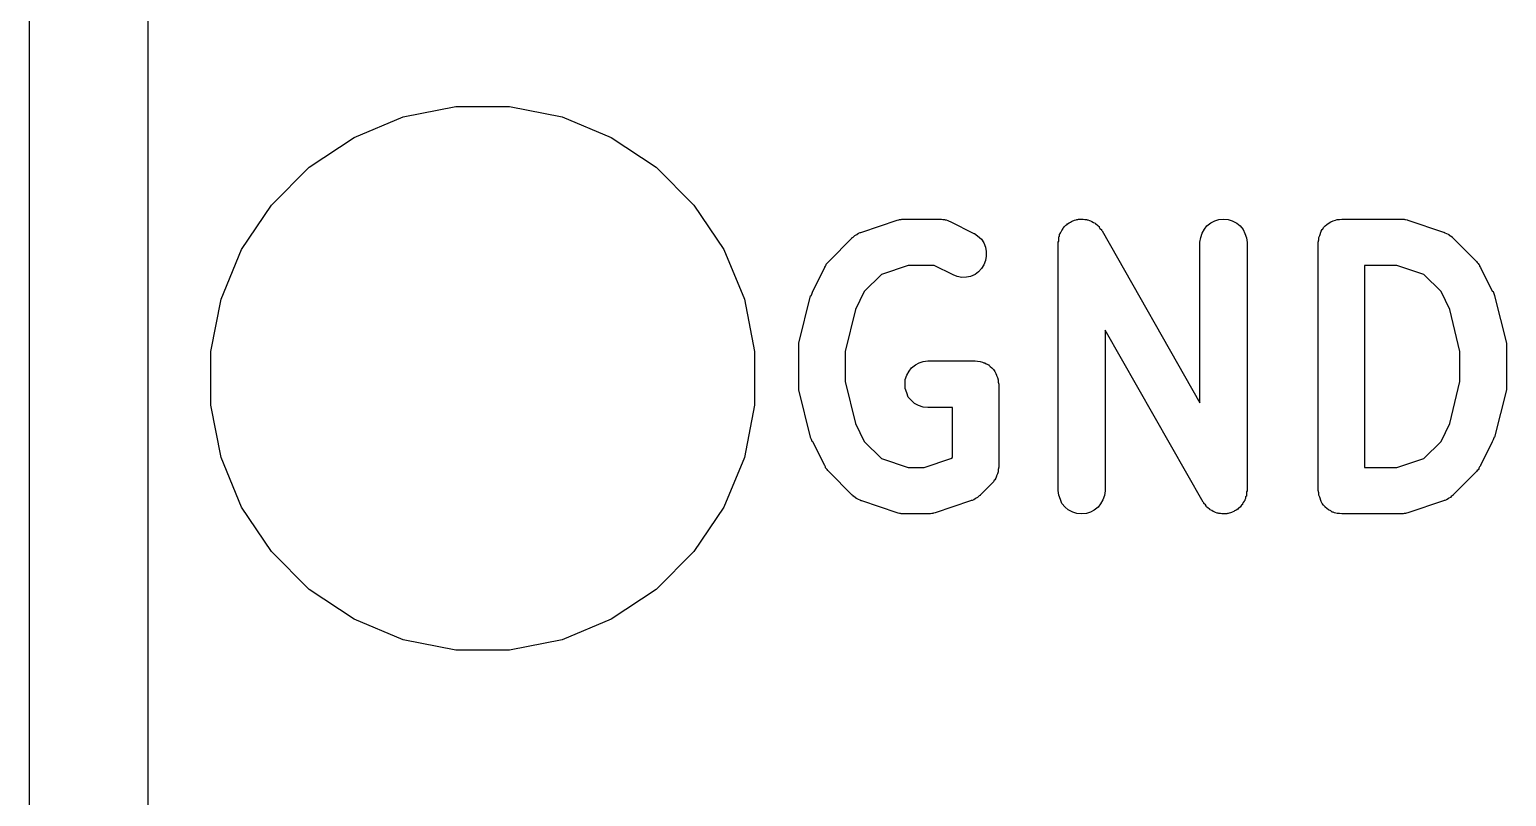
# Model space of a CAD drawing. Extents: x -21.94 to -21.22, y -3.46 to -2.15.
# Drawn here: x -21.9385 to -21.7511, y -2.66 to -2.5627 of the extents above; entities that cross this region are included whole.
import ezdxf

# ---------------------------------------------------------------- set-up
doc = ezdxf.new("R2010")
doc.units = 0
doc.header["$MEASUREMENT"] = 0
doc.layers.add('BLACK', color=7, linetype='CONTINUOUS')

msp = doc.modelspace()

# ---------------------------------------------------------------- linework, layer by layer
at = {"layer": 'BLACK', "linetype": 'CONTINUOUS'}
for p, q in [((-21.9385, -3.45663), (-21.9385, -2.35737)), ((-21.9235, -2.3645), (-21.9235, -3.4495)), ((-21.8911, -2.57383), (-21.8844, -2.5725)), ((-21.8844, -2.5725), (-21.8776, -2.5725)), ((-21.8776, -2.5725), (-21.8709, -2.57383)), ((-21.8973, -2.57643), (-21.8911, -2.57383)), ((-21.8709, -2.57383), (-21.8647, -2.57643)), ((-21.903, -2.5802), (-21.8973, -2.57643)), ((-21.8647, -2.57643), (-21.859, -2.5802)), ((-21.9078, -2.58501), (-21.903, -2.5802)), ((-21.859, -2.5802), (-21.8542, -2.58501)), ((-21.9116, -2.59066), (-21.9078, -2.58501)), ((-21.8542, -2.58501), (-21.8504, -2.59066)), ((-21.8329, -2.58845), (-21.8284, -2.58695)), ((-21.8284, -2.58694), (-21.8282, -2.5869)), ((-21.8284, -2.58695), (-21.8284, -2.58694)), ((-21.8282, -2.5869), (-21.8281, -2.58686)), ((-21.8281, -2.58686), (-21.8279, -2.58684)), ((-21.8279, -2.58684), (-21.8278, -2.58682)), ((-21.8278, -2.58682), (-21.8277, -2.58682)), ((-21.8277, -2.58682), (-21.8275, -2.5868)), ((-21.8275, -2.5868), (-21.823, -2.5868)), ((-21.823, -2.5868), (-21.8229, -2.58681)), ((-21.823, -2.5868), (-21.823, -2.5868)), ((-21.8229, -2.58681), (-21.8228, -2.58681)), ((-21.8228, -2.58681), (-21.8226, -2.58684)), ((-21.8226, -2.58684), (-21.8224, -2.58686)), ((-21.8224, -2.58686), (-21.8223, -2.58689)), ((-21.8223, -2.58689), (-21.8222, -2.5869)), ((-21.8222, -2.5869), (-21.822, -2.58698)), ((-21.822, -2.58698), (-21.8218, -2.58704)), ((-21.8218, -2.58704), (-21.8218, -2.58708)), ((-21.8218, -2.58708), (-21.8217, -2.58711)), ((-21.8217, -2.58711), (-21.8187, -2.58861)), ((-21.8074, -2.58801), (-21.8073, -2.58792)), ((-21.8073, -2.58792), (-21.8072, -2.58779)), ((-21.8072, -2.58779), (-21.8071, -2.58764)), ((-21.8071, -2.58764), (-21.807, -2.58758)), ((-21.807, -2.58758), (-21.8069, -2.58751)), ((-21.8069, -2.58751), (-21.8068, -2.5874)), ((-21.8068, -2.5874), (-21.8066, -2.58728)), ((-21.8066, -2.58728), (-21.8065, -2.58724)), ((-21.8065, -2.58724), (-21.8064, -2.58718)), ((-21.8064, -2.58718), (-21.8063, -2.5871)), ((-21.8063, -2.5871), (-21.8061, -2.58701)), ((-21.8061, -2.58701), (-21.806, -2.58699)), ((-21.806, -2.58699), (-21.8059, -2.58695)), ((-21.8059, -2.58695), (-21.8057, -2.58691)), ((-21.8057, -2.58691), (-21.8056, -2.58685)), ((-21.8056, -2.58685), (-21.8055, -2.58684)), ((-21.8055, -2.58684), (-21.8054, -2.58682)), ((-21.8054, -2.58682), (-21.8052, -2.58682)), ((-21.8052, -2.58682), (-21.805, -2.5868)), ((-21.805, -2.5868), (-21.8049, -2.58681)), ((-21.8049, -2.58681), (-21.8048, -2.58681)), ((-21.8048, -2.58681), (-21.8046, -2.58684)), ((-21.8046, -2.58684), (-21.8044, -2.58686)), ((-21.8044, -2.58686), (-21.8043, -2.58689)), ((-21.8043, -2.58689), (-21.8042, -2.58691)), ((-21.8042, -2.58691), (-21.804, -2.58697)), ((-21.804, -2.58697), (-21.8039, -2.58703)), ((-21.8039, -2.58703), (-21.8038, -2.58708)), ((-21.8038, -2.58708), (-21.8037, -2.58711)), ((-21.8037, -2.58711), (-21.8035, -2.58721)), ((-21.8035, -2.58721), (-21.8033, -2.5873)), ((-21.8033, -2.5873), (-21.8033, -2.58737)), ((-21.8033, -2.58737), (-21.8032, -2.58742)), ((-21.8032, -2.58742), (-21.803, -2.58755)), ((-21.803, -2.58755), (-21.8029, -2.58767)), ((-21.8029, -2.58767), (-21.8028, -2.58775)), ((-21.8028, -2.58775), (-21.8028, -2.58782)), ((-21.8028, -2.58782), (-21.8027, -2.58797)), ((-21.8027, -2.58797), (-21.8025, -2.58812)), ((-21.7894, -2.58808), (-21.7891, -2.58764)), ((-21.7891, -2.58764), (-21.7886, -2.58728)), ((-21.7886, -2.58728), (-21.7881, -2.58701)), ((-21.7881, -2.58701), (-21.7876, -2.58685)), ((-21.7876, -2.58685), (-21.787, -2.5868)), ((-21.787, -2.5868), (-21.7864, -2.58686)), ((-21.7864, -2.58686), (-21.7859, -2.58703)), ((-21.7859, -2.58703), (-21.7853, -2.5873)), ((-21.7853, -2.5873), (-21.7849, -2.58767)), ((-21.7849, -2.58767), (-21.7845, -2.58812)), ((-21.7744, -2.58808), (-21.7743, -2.58787)), ((-21.7743, -2.58787), (-21.7741, -2.58766)), ((-21.7741, -2.58764), (-21.7739, -2.58747)), ((-21.7741, -2.58765), (-21.7741, -2.58764)), ((-21.7741, -2.58766), (-21.7741, -2.58765)), ((-21.7739, -2.58747), (-21.7736, -2.58729)), ((-21.7736, -2.58728), (-21.7734, -2.58715)), ((-21.7736, -2.58729), (-21.7736, -2.58728)), ((-21.7736, -2.58729), (-21.7736, -2.58729)), ((-21.7734, -2.58715), (-21.7731, -2.58702)), ((-21.7731, -2.58701), (-21.7728, -2.58694)), ((-21.7731, -2.58702), (-21.7731, -2.58701)), ((-21.7731, -2.58702), (-21.7731, -2.58702)), ((-21.7728, -2.58694), (-21.7726, -2.58686)), ((-21.7726, -2.58685), (-21.7723, -2.58683)), ((-21.7726, -2.58686), (-21.7726, -2.58685)), ((-21.7726, -2.58685), (-21.7726, -2.58685)), ((-21.7723, -2.58683), (-21.772, -2.5868)), ((-21.772, -2.5868), (-21.7645, -2.5868)), ((-21.7645, -2.5868), (-21.7643, -2.58682)), ((-21.7645, -2.5868), (-21.7645, -2.5868)), ((-21.7643, -2.58682), (-21.7641, -2.58682)), ((-21.7641, -2.58682), (-21.764, -2.58685)), ((-21.764, -2.58685), (-21.7639, -2.58686)), ((-21.7639, -2.58686), (-21.7637, -2.58691)), ((-21.7637, -2.58691), (-21.7636, -2.58695)), ((-21.7636, -2.58695), (-21.7591, -2.58845)), ((-21.8371, -2.59216), (-21.8341, -2.58916)), ((-21.8341, -2.58914), (-21.834, -2.58908)), ((-21.8341, -2.58916), (-21.8341, -2.58914)), ((-21.834, -2.58908), (-21.8339, -2.58902)), ((-21.8339, -2.58902), (-21.8338, -2.5889)), ((-21.8338, -2.5889), (-21.8336, -2.58878)), ((-21.8336, -2.58878), (-21.8335, -2.58874)), ((-21.8335, -2.58869), (-21.8333, -2.5886)), ((-21.8335, -2.58874), (-21.8335, -2.58869)), ((-21.8333, -2.5886), (-21.8331, -2.58851)), ((-21.8331, -2.58851), (-21.833, -2.58849)), ((-21.833, -2.58849), (-21.8329, -2.58845)), ((-21.8187, -2.58861), (-21.8186, -2.58863)), ((-21.8186, -2.58863), (-21.8182, -2.58894)), ((-21.8182, -2.58894), (-21.8177, -2.58934)), ((-21.8177, -2.58934), (-21.8174, -2.58982)), ((-21.8174, -2.58982), (-21.8172, -2.59035)), ((-21.808, -2.58971), (-21.8079, -2.58961)), ((-21.808, -2.58975), (-21.808, -2.58971)), ((-21.808, -2.62125), (-21.808, -2.58975)), ((-21.8079, -2.58904), (-21.8078, -2.58895)), ((-21.8079, -2.58914), (-21.8079, -2.58904)), ((-21.8079, -2.58933), (-21.8079, -2.58914)), ((-21.8079, -2.58951), (-21.8079, -2.58933)), ((-21.8079, -2.58961), (-21.8079, -2.58951)), ((-21.8078, -2.58877), (-21.8077, -2.58859)), ((-21.8078, -2.58895), (-21.8078, -2.58877)), ((-21.8077, -2.5885), (-21.8076, -2.58841)), ((-21.8077, -2.58859), (-21.8077, -2.5885)), ((-21.8076, -2.58841), (-21.8075, -2.58825)), ((-21.8075, -2.58825), (-21.8074, -2.58808)), ((-21.8074, -2.58808), (-21.8074, -2.58801)), ((-21.8025, -2.58812), (-21.8025, -2.58821)), ((-21.8025, -2.58821), (-21.8024, -2.58829)), ((-21.8024, -2.58829), (-21.79, -2.61013)), ((-21.79, -2.58971), (-21.7899, -2.58914)), ((-21.79, -2.58975), (-21.79, -2.58971)), ((-21.79, -2.61013), (-21.79, -2.58975)), ((-21.7899, -2.58914), (-21.7897, -2.58859)), ((-21.7897, -2.58859), (-21.7894, -2.58808)), ((-21.7845, -2.58812), (-21.7843, -2.58863)), ((-21.7843, -2.58863), (-21.7841, -2.58918)), ((-21.7841, -2.58918), (-21.784, -2.58975)), ((-21.784, -2.58975), (-21.784, -2.62125)), ((-21.775, -2.58971), (-21.7749, -2.58943)), ((-21.775, -2.58973), (-21.775, -2.58971)), ((-21.775, -2.58975), (-21.775, -2.58973)), ((-21.775, -2.58973), (-21.775, -2.58973)), ((-21.775, -2.58973), (-21.775, -2.58973)), ((-21.775, -2.62125), (-21.775, -2.58975)), ((-21.7749, -2.58914), (-21.7748, -2.58887)), ((-21.7749, -2.58915), (-21.7749, -2.58914)), ((-21.7749, -2.58916), (-21.7749, -2.58915)), ((-21.7749, -2.58943), (-21.7749, -2.58916)), ((-21.7748, -2.58887), (-21.7747, -2.58861)), ((-21.7747, -2.58859), (-21.7746, -2.58834)), ((-21.7747, -2.5886), (-21.7747, -2.58859)), ((-21.7747, -2.58861), (-21.7747, -2.5886)), ((-21.7746, -2.58834), (-21.7745, -2.5881)), ((-21.7745, -2.5881), (-21.7744, -2.58809)), ((-21.7744, -2.58809), (-21.7744, -2.58808)), ((-21.7591, -2.58845), (-21.759, -2.58846)), ((-21.759, -2.58846), (-21.759, -2.5885)), ((-21.759, -2.5885), (-21.7589, -2.58853)), ((-21.7589, -2.58853), (-21.7587, -2.58862)), ((-21.7587, -2.58862), (-21.7585, -2.58871)), ((-21.7585, -2.58871), (-21.7584, -2.58876)), ((-21.7584, -2.58876), (-21.7584, -2.5888)), ((-21.7584, -2.5888), (-21.7582, -2.58893)), ((-21.7582, -2.58893), (-21.758, -2.58905)), ((-21.758, -2.58905), (-21.758, -2.58911)), ((-21.758, -2.58911), (-21.7579, -2.58916)), ((-21.7579, -2.58916), (-21.7549, -2.59216)), ((-21.9142, -2.59694), (-21.9116, -2.59066)), ((-21.8504, -2.59066), (-21.8478, -2.59694)), ((-21.8172, -2.59035), (-21.8171, -2.59091)), ((-21.8171, -2.59149), (-21.8172, -2.59205)), ((-21.8171, -2.59091), (-21.8171, -2.59149)), ((-21.8391, -2.59593), (-21.8376, -2.59293)), ((-21.8376, -2.59289), (-21.8375, -2.59276)), ((-21.8376, -2.59293), (-21.8376, -2.59289)), ((-21.8375, -2.59276), (-21.8374, -2.59261)), ((-21.8374, -2.59251), (-21.8373, -2.59241)), ((-21.8374, -2.59261), (-21.8374, -2.59251)), ((-21.8373, -2.59241), (-21.8372, -2.59229)), ((-21.8372, -2.59229), (-21.8371, -2.59216)), ((-21.827, -2.5927), (-21.8304, -2.59383)), ((-21.8237, -2.5927), (-21.827, -2.5927)), ((-21.8213, -2.59389), (-21.8237, -2.5927)), ((-21.8181, -2.59349), (-21.8185, -2.59382)), ((-21.8177, -2.59308), (-21.8181, -2.59349)), ((-21.8174, -2.59259), (-21.8177, -2.59308)), ((-21.8172, -2.59205), (-21.8174, -2.59259)), ((-21.7691, -2.5927), (-21.7691, -2.6183)), ((-21.765, -2.5927), (-21.7691, -2.5927)), ((-21.7616, -2.59383), (-21.765, -2.5927)), ((-21.7549, -2.59216), (-21.7549, -2.59219)), ((-21.7549, -2.59219), (-21.7548, -2.59232)), ((-21.7548, -2.59232), (-21.7547, -2.59244)), ((-21.7547, -2.59244), (-21.7546, -2.59255)), ((-21.7546, -2.59255), (-21.7545, -2.59264)), ((-21.7545, -2.59264), (-21.7545, -2.59279)), ((-21.7545, -2.59279), (-21.7544, -2.59293)), ((-21.7544, -2.59293), (-21.7529, -2.59593)), ((-21.8304, -2.59383), (-21.8326, -2.596)), ((-21.8208, -2.5941), (-21.8213, -2.59389)), ((-21.8202, -2.5942), (-21.8208, -2.5941)), ((-21.8196, -2.59418), (-21.8202, -2.5942)), ((-21.8191, -2.59406), (-21.8196, -2.59418)), ((-21.8185, -2.59382), (-21.8191, -2.59406)), ((-21.7594, -2.596), (-21.7616, -2.59383)), ((-21.9155, -2.6036), (-21.9142, -2.59694)), ((-21.8478, -2.59694), (-21.8465, -2.6036)), ((-21.8409, -2.60253), (-21.8394, -2.59654)), ((-21.8394, -2.59654), (-21.8393, -2.5965)), ((-21.8393, -2.59647), (-21.8392, -2.59621)), ((-21.8393, -2.59648), (-21.8393, -2.59647)), ((-21.8393, -2.5965), (-21.8393, -2.59648)), ((-21.8392, -2.59621), (-21.8391, -2.59596)), ((-21.8391, -2.59594), (-21.8391, -2.59593)), ((-21.8391, -2.59596), (-21.8391, -2.59594)), ((-21.8326, -2.596), (-21.8337, -2.59828)), ((-21.7583, -2.59828), (-21.7594, -2.596)), ((-21.7529, -2.59593), (-21.7528, -2.59597)), ((-21.7528, -2.59597), (-21.7528, -2.59598)), ((-21.7528, -2.59598), (-21.7528, -2.59599)), ((-21.7528, -2.59599), (-21.7527, -2.59625)), ((-21.7527, -2.59625), (-21.7526, -2.59651)), ((-21.7526, -2.59651), (-21.7526, -2.59652)), ((-21.7526, -2.59652), (-21.7526, -2.59654)), ((-21.7526, -2.59654), (-21.7511, -2.60253)), ((-21.8337, -2.59828), (-21.835, -2.60361)), ((-21.757, -2.60361), (-21.7583, -2.59828)), ((-21.7896, -2.62271), (-21.802, -2.60087)), ((-21.802, -2.60087), (-21.802, -2.62125)), ((-21.8409, -2.60259), (-21.8409, -2.60253)), ((-21.8409, -2.60264), (-21.8409, -2.60259)), ((-21.8409, -2.60287), (-21.8409, -2.60264)), ((-21.8409, -2.6031), (-21.8409, -2.60287)), ((-21.7511, -2.60253), (-21.7511, -2.60257)), ((-21.7511, -2.60257), (-21.7511, -2.60263)), ((-21.7511, -2.60263), (-21.7511, -2.60268)), ((-21.7511, -2.60268), (-21.7511, -2.60291)), ((-21.7511, -2.60291), (-21.7511, -2.60315)), ((-21.9155, -2.6104), (-21.9155, -2.6036)), ((-21.8465, -2.6036), (-21.8465, -2.6104)), ((-21.8409, -2.60316), (-21.8409, -2.6031)), ((-21.8409, -2.60321), (-21.8409, -2.60316)), ((-21.8409, -2.60325), (-21.8409, -2.60321)), ((-21.8409, -2.60775), (-21.8409, -2.60325)), ((-21.835, -2.60361), (-21.835, -2.60739)), ((-21.8256, -2.60502), (-21.8251, -2.60485)), ((-21.8251, -2.60485), (-21.8245, -2.6048)), ((-21.8245, -2.6048), (-21.8185, -2.6048)), ((-21.8185, -2.6048), (-21.8185, -2.6048)), ((-21.8185, -2.6048), (-21.8185, -2.6048)), ((-21.8185, -2.6048), (-21.8185, -2.6048)), ((-21.8185, -2.6048), (-21.8185, -2.6048)), ((-21.8185, -2.6048), (-21.8182, -2.60483)), ((-21.8182, -2.60483), (-21.8179, -2.60486)), ((-21.8179, -2.60486), (-21.8179, -2.60486)), ((-21.8179, -2.60486), (-21.8179, -2.60486)), ((-21.8179, -2.60486), (-21.8176, -2.60495)), ((-21.757, -2.60739), (-21.757, -2.60361)), ((-21.7511, -2.60315), (-21.7511, -2.6032)), ((-21.7511, -2.6032), (-21.7511, -2.60325)), ((-21.7511, -2.60325), (-21.7511, -2.60775)), ((-21.8274, -2.60716), (-21.8272, -2.60661)), ((-21.8272, -2.60661), (-21.8269, -2.6061)), ((-21.8269, -2.6061), (-21.8266, -2.60565)), ((-21.8266, -2.60565), (-21.8261, -2.60529)), ((-21.8261, -2.60529), (-21.8256, -2.60502)), ((-21.8176, -2.60495), (-21.8174, -2.60503)), ((-21.8174, -2.60503), (-21.8173, -2.60503)), ((-21.8173, -2.60503), (-21.8173, -2.60504)), ((-21.8173, -2.60504), (-21.8171, -2.60517)), ((-21.8171, -2.60517), (-21.8168, -2.6053)), ((-21.8168, -2.6053), (-21.8168, -2.60531)), ((-21.8168, -2.60531), (-21.8168, -2.60531)), ((-21.8168, -2.60531), (-21.8166, -2.60549)), ((-21.8166, -2.60549), (-21.8164, -2.60567)), ((-21.8164, -2.60567), (-21.8164, -2.60568)), ((-21.8164, -2.60568), (-21.8164, -2.60568)), ((-21.8164, -2.60568), (-21.8162, -2.6059)), ((-21.8162, -2.6059), (-21.816, -2.60612)), ((-21.816, -2.60612), (-21.816, -2.60613)), ((-21.816, -2.60613), (-21.816, -2.60613)), ((-21.816, -2.60613), (-21.8159, -2.60638)), ((-21.8159, -2.60638), (-21.8158, -2.60662)), ((-21.8158, -2.60662), (-21.8158, -2.60663)), ((-21.8158, -2.60663), (-21.8158, -2.60664)), ((-21.8158, -2.60664), (-21.8157, -2.60691)), ((-21.8409, -2.6078), (-21.8409, -2.60775)), ((-21.8409, -2.60785), (-21.8409, -2.6078)), ((-21.8409, -2.60809), (-21.8409, -2.60785)), ((-21.8409, -2.60832), (-21.8409, -2.60809)), ((-21.8409, -2.60837), (-21.8409, -2.60832)), ((-21.8409, -2.60843), (-21.8409, -2.60837)), ((-21.8409, -2.60847), (-21.8409, -2.60843)), ((-21.8394, -2.61447), (-21.8409, -2.60847)), ((-21.835, -2.60739), (-21.8337, -2.61272)), ((-21.8274, -2.60773), (-21.8274, -2.60716)), ((-21.8274, -2.6083), (-21.8274, -2.60773)), ((-21.8272, -2.60886), (-21.8274, -2.6083)), ((-21.8157, -2.60691), (-21.8156, -2.60718)), ((-21.8156, -2.60718), (-21.8156, -2.60719)), ((-21.8156, -2.60719), (-21.8156, -2.6072)), ((-21.8156, -2.6072), (-21.8156, -2.60747)), ((-21.8156, -2.60747), (-21.8155, -2.60775)), ((-21.8155, -2.60775), (-21.8155, -2.61825)), ((-21.7583, -2.61272), (-21.757, -2.60739)), ((-21.7511, -2.60847), (-21.7526, -2.61447)), ((-21.7511, -2.60775), (-21.7511, -2.60779)), ((-21.7511, -2.60779), (-21.7511, -2.60784)), ((-21.7511, -2.60784), (-21.7511, -2.6079)), ((-21.7511, -2.6079), (-21.7511, -2.60813)), ((-21.7511, -2.60813), (-21.7511, -2.60836)), ((-21.7511, -2.60836), (-21.7511, -2.60841)), ((-21.7511, -2.60841), (-21.7511, -2.60847)), ((-21.9142, -2.61706), (-21.9155, -2.6104)), ((-21.8465, -2.6104), (-21.8478, -2.61706)), ((-21.827, -2.60937), (-21.8272, -2.60886)), ((-21.8266, -2.60982), (-21.827, -2.60937)), ((-21.8262, -2.61019), (-21.8266, -2.60982)), ((-21.8257, -2.61046), (-21.8262, -2.61019)), ((-21.8251, -2.61064), (-21.8257, -2.61046)), ((-21.8245, -2.6107), (-21.8251, -2.61064)), ((-21.8214, -2.6107), (-21.8245, -2.6107)), ((-21.8245, -2.6107), (-21.8245, -2.6107)), ((-21.8214, -2.61703), (-21.8214, -2.6107)), ((-21.8337, -2.61272), (-21.8326, -2.615)), ((-21.7594, -2.615), (-21.7583, -2.61272)), ((-21.8394, -2.61448), (-21.8394, -2.61447)), ((-21.8394, -2.61449), (-21.8394, -2.61448)), ((-21.8393, -2.61475), (-21.8394, -2.61449)), ((-21.8392, -2.61501), (-21.8393, -2.61475)), ((-21.8392, -2.61502), (-21.8392, -2.61501)), ((-21.8392, -2.61503), (-21.8392, -2.61502)), ((-21.8391, -2.61507), (-21.8392, -2.61503)), ((-21.8376, -2.61807), (-21.8391, -2.61507)), ((-21.8326, -2.615), (-21.8304, -2.61717)), ((-21.7616, -2.61717), (-21.7594, -2.615)), ((-21.7529, -2.61507), (-21.7544, -2.61807)), ((-21.7528, -2.61479), (-21.7529, -2.61505)), ((-21.7529, -2.61505), (-21.7529, -2.61506)), ((-21.7529, -2.61506), (-21.7529, -2.61507)), ((-21.7527, -2.61453), (-21.7528, -2.61479)), ((-21.7526, -2.61447), (-21.7527, -2.61451)), ((-21.7527, -2.61451), (-21.7527, -2.61452)), ((-21.7527, -2.61452), (-21.7527, -2.61453)), ((-21.9116, -2.62334), (-21.9142, -2.61706)), ((-21.8478, -2.61706), (-21.8504, -2.62334)), ((-21.8304, -2.61717), (-21.827, -2.6183)), ((-21.825, -2.6183), (-21.8216, -2.61717)), ((-21.8216, -2.61717), (-21.8214, -2.61703)), ((-21.765, -2.6183), (-21.7616, -2.61717)), ((-21.8375, -2.61821), (-21.8376, -2.61807)), ((-21.8375, -2.61836), (-21.8375, -2.61821)), ((-21.8374, -2.61845), (-21.8375, -2.61836)), ((-21.8373, -2.61856), (-21.8374, -2.61845)), ((-21.8372, -2.61868), (-21.8373, -2.61856)), ((-21.8371, -2.61881), (-21.8372, -2.61868)), ((-21.8371, -2.61884), (-21.8371, -2.61881)), ((-21.8341, -2.62184), (-21.8371, -2.61884)), ((-21.827, -2.6183), (-21.825, -2.6183)), ((-21.8159, -2.61965), (-21.816, -2.61989)), ((-21.8158, -2.61941), (-21.8159, -2.61965)), ((-21.8157, -2.61912), (-21.8158, -2.61938)), ((-21.8158, -2.61938), (-21.8158, -2.6194)), ((-21.8158, -2.6194), (-21.8158, -2.61941)), ((-21.8156, -2.61886), (-21.8157, -2.61912)), ((-21.8155, -2.61829), (-21.8156, -2.61856)), ((-21.8156, -2.61856), (-21.8156, -2.61883)), ((-21.8156, -2.61883), (-21.8156, -2.61885)), ((-21.8156, -2.61885), (-21.8156, -2.61886)), ((-21.8155, -2.61825), (-21.8155, -2.61826)), ((-21.8155, -2.61826), (-21.8155, -2.61826)), ((-21.8155, -2.61826), (-21.8155, -2.61826)), ((-21.8155, -2.61826), (-21.8155, -2.61829)), ((-21.7691, -2.6183), (-21.765, -2.6183)), ((-21.7549, -2.61884), (-21.7579, -2.62184)), ((-21.7548, -2.61871), (-21.7549, -2.61884)), ((-21.7547, -2.61859), (-21.7548, -2.61871)), ((-21.7546, -2.61849), (-21.7547, -2.61859)), ((-21.7545, -2.61825), (-21.7546, -2.61839)), ((-21.7546, -2.61839), (-21.7546, -2.61849)), ((-21.7544, -2.61811), (-21.7545, -2.61825)), ((-21.7544, -2.61807), (-21.7544, -2.61811)), ((-21.8164, -2.62034), (-21.8179, -2.62184)), ((-21.8162, -2.62013), (-21.8164, -2.62034)), ((-21.8161, -2.61992), (-21.8162, -2.62013)), ((-21.816, -2.61989), (-21.8161, -2.6199)), ((-21.8161, -2.6199), (-21.8161, -2.61992)), ((-21.8079, -2.62182), (-21.808, -2.62125)), ((-21.802, -2.62129), (-21.8021, -2.62186)), ((-21.802, -2.62125), (-21.802, -2.62129)), ((-21.784, -2.62129), (-21.7841, -2.62139)), ((-21.7841, -2.62139), (-21.7841, -2.62149)), ((-21.7841, -2.62149), (-21.7841, -2.62167)), ((-21.7841, -2.62167), (-21.7841, -2.62186)), ((-21.784, -2.62125), (-21.784, -2.62129)), ((-21.7749, -2.62152), (-21.775, -2.62125)), ((-21.7749, -2.6218), (-21.7749, -2.62152)), ((-21.9078, -2.62899), (-21.9116, -2.62334)), ((-21.8504, -2.62334), (-21.8542, -2.62899)), ((-21.834, -2.62189), (-21.8341, -2.62184)), ((-21.834, -2.62196), (-21.834, -2.62189)), ((-21.8338, -2.62207), (-21.834, -2.62196)), ((-21.8336, -2.6222), (-21.8338, -2.62207)), ((-21.8336, -2.62224), (-21.8336, -2.6222)), ((-21.8335, -2.62229), (-21.8336, -2.62224)), ((-21.8333, -2.62238), (-21.8335, -2.62229)), ((-21.8331, -2.62247), (-21.8333, -2.62238)), ((-21.833, -2.6225), (-21.8331, -2.62247)), ((-21.833, -2.62254), (-21.833, -2.6225)), ((-21.8329, -2.62255), (-21.833, -2.62254)), ((-21.8284, -2.62405), (-21.8329, -2.62255)), ((-21.8191, -2.62255), (-21.8236, -2.62405)), ((-21.819, -2.62251), (-21.8191, -2.62255)), ((-21.8189, -2.62249), (-21.819, -2.62251)), ((-21.8187, -2.6224), (-21.8189, -2.62249)), ((-21.8185, -2.62231), (-21.8187, -2.6224)), ((-21.8184, -2.62222), (-21.8185, -2.62226)), ((-21.8185, -2.62226), (-21.8185, -2.62231)), ((-21.8182, -2.6221), (-21.8184, -2.62222)), ((-21.8181, -2.62198), (-21.8182, -2.6221)), ((-21.818, -2.62192), (-21.8181, -2.62198)), ((-21.8179, -2.62187), (-21.818, -2.62192)), ((-21.8179, -2.62184), (-21.8179, -2.62187)), ((-21.8077, -2.62237), (-21.8079, -2.62182)), ((-21.8075, -2.62288), (-21.8077, -2.62237)), ((-21.8071, -2.62333), (-21.8075, -2.62288)), ((-21.8067, -2.6237), (-21.8071, -2.62333)), ((-21.8029, -2.62336), (-21.8034, -2.62372)), ((-21.8026, -2.62292), (-21.8029, -2.62336)), ((-21.8023, -2.62241), (-21.8026, -2.62292)), ((-21.8021, -2.62186), (-21.8023, -2.62241)), ((-21.7895, -2.62279), (-21.7896, -2.62271)), ((-21.7895, -2.62288), (-21.7895, -2.62279)), ((-21.7893, -2.62303), (-21.7895, -2.62288)), ((-21.7892, -2.62318), (-21.7893, -2.62303)), ((-21.7892, -2.62325), (-21.7892, -2.62318)), ((-21.7891, -2.62333), (-21.7892, -2.62325)), ((-21.789, -2.62345), (-21.7891, -2.62333)), ((-21.7888, -2.62358), (-21.789, -2.62345)), ((-21.7887, -2.62363), (-21.7888, -2.62358)), ((-21.7852, -2.6236), (-21.7854, -2.62372)), ((-21.7851, -2.62349), (-21.7852, -2.6236)), ((-21.785, -2.62342), (-21.7851, -2.62349)), ((-21.7849, -2.62336), (-21.785, -2.62342)), ((-21.7848, -2.62321), (-21.7849, -2.62336)), ((-21.7847, -2.62308), (-21.7848, -2.62321)), ((-21.7846, -2.62299), (-21.7847, -2.62308)), ((-21.7845, -2.62275), (-21.7846, -2.62292)), ((-21.7846, -2.62292), (-21.7846, -2.62299)), ((-21.7844, -2.62259), (-21.7845, -2.62275)), ((-21.7843, -2.6225), (-21.7844, -2.62259)), ((-21.7842, -2.62223), (-21.7843, -2.62241)), ((-21.7843, -2.62241), (-21.7843, -2.6225)), ((-21.7841, -2.62196), (-21.7842, -2.62205)), ((-21.7842, -2.62205), (-21.7842, -2.62223)), ((-21.7841, -2.62186), (-21.7841, -2.62196)), ((-21.7749, -2.62181), (-21.7749, -2.6218)), ((-21.7749, -2.62182), (-21.7749, -2.62181)), ((-21.7748, -2.62209), (-21.7749, -2.62182)), ((-21.7747, -2.62235), (-21.7748, -2.62209)), ((-21.7747, -2.62236), (-21.7747, -2.62235)), ((-21.7747, -2.62237), (-21.7747, -2.62236)), ((-21.7746, -2.62262), (-21.7747, -2.62237)), ((-21.7745, -2.62287), (-21.7746, -2.62262)), ((-21.7745, -2.62288), (-21.7745, -2.62287)), ((-21.7745, -2.62287), (-21.7745, -2.62287)), ((-21.7743, -2.6231), (-21.7745, -2.62288)), ((-21.7741, -2.62331), (-21.7743, -2.6231)), ((-21.7741, -2.62332), (-21.7741, -2.62331)), ((-21.7741, -2.62333), (-21.7741, -2.62332)), ((-21.7739, -2.62351), (-21.7741, -2.62333)), ((-21.7737, -2.62368), (-21.7739, -2.62351)), ((-21.7591, -2.62255), (-21.7636, -2.62405)), ((-21.759, -2.62251), (-21.7591, -2.62255)), ((-21.7589, -2.62249), (-21.759, -2.62251)), ((-21.7587, -2.6224), (-21.7589, -2.62249)), ((-21.7585, -2.62231), (-21.7587, -2.6224)), ((-21.7584, -2.62222), (-21.7585, -2.62226)), ((-21.7585, -2.62226), (-21.7585, -2.62231)), ((-21.7582, -2.6221), (-21.7584, -2.62222)), ((-21.7581, -2.62198), (-21.7582, -2.6221)), ((-21.758, -2.62192), (-21.7581, -2.62198)), ((-21.7579, -2.62187), (-21.758, -2.62192)), ((-21.7579, -2.62184), (-21.7579, -2.62187)), ((-21.8283, -2.62409), (-21.8284, -2.62405)), ((-21.8281, -2.62414), (-21.8283, -2.62409)), ((-21.828, -2.62415), (-21.8281, -2.62414)), ((-21.8279, -2.62418), (-21.828, -2.62415)), ((-21.8277, -2.62418), (-21.8279, -2.62418)), ((-21.8275, -2.6242), (-21.8277, -2.62418)), ((-21.8245, -2.6242), (-21.8275, -2.6242)), ((-21.8275, -2.6242), (-21.8275, -2.6242)), ((-21.8243, -2.62418), (-21.8245, -2.6242)), ((-21.8242, -2.62418), (-21.8243, -2.62418)), ((-21.824, -2.62416), (-21.8242, -2.62418)), ((-21.8239, -2.62414), (-21.824, -2.62416)), ((-21.8238, -2.6241), (-21.8239, -2.62414)), ((-21.8236, -2.62406), (-21.8238, -2.6241)), ((-21.8236, -2.62405), (-21.8236, -2.62406)), ((-21.8061, -2.62397), (-21.8067, -2.6237)), ((-21.8056, -2.62414), (-21.8061, -2.62397)), ((-21.805, -2.6242), (-21.8056, -2.62414)), ((-21.8044, -2.62415), (-21.805, -2.6242)), ((-21.8039, -2.62399), (-21.8044, -2.62415)), ((-21.8034, -2.62372), (-21.8039, -2.62399)), ((-21.7887, -2.6237), (-21.7887, -2.62363)), ((-21.7885, -2.62379), (-21.7887, -2.6237)), ((-21.7883, -2.62389), (-21.7885, -2.62379)), ((-21.7882, -2.62392), (-21.7883, -2.62389)), ((-21.7881, -2.62397), (-21.7882, -2.62392)), ((-21.788, -2.62403), (-21.7881, -2.62397)), ((-21.7878, -2.62409), (-21.788, -2.62403)), ((-21.7877, -2.62411), (-21.7878, -2.62409)), ((-21.7876, -2.62414), (-21.7877, -2.62411)), ((-21.7874, -2.62416), (-21.7876, -2.62414)), ((-21.7872, -2.62419), (-21.7874, -2.62416)), ((-21.7871, -2.62419), (-21.7872, -2.62419)), ((-21.787, -2.6242), (-21.7871, -2.62419)), ((-21.7868, -2.62418), (-21.787, -2.6242)), ((-21.7866, -2.62418), (-21.7868, -2.62418)), ((-21.7865, -2.62416), (-21.7866, -2.62418)), ((-21.7864, -2.62415), (-21.7865, -2.62416)), ((-21.7863, -2.6241), (-21.7864, -2.62415)), ((-21.7861, -2.62405), (-21.7863, -2.6241)), ((-21.786, -2.62401), (-21.7861, -2.62405)), ((-21.7859, -2.62399), (-21.786, -2.62401)), ((-21.7857, -2.6239), (-21.7859, -2.62399)), ((-21.7856, -2.62382), (-21.7857, -2.6239)), ((-21.7855, -2.62376), (-21.7856, -2.62382)), ((-21.7854, -2.62372), (-21.7855, -2.62376)), ((-21.7737, -2.62369), (-21.7737, -2.62368)), ((-21.7737, -2.6237), (-21.7737, -2.62369)), ((-21.7734, -2.62383), (-21.7737, -2.6237)), ((-21.7732, -2.62396), (-21.7734, -2.62383)), ((-21.7732, -2.62397), (-21.7732, -2.62396)), ((-21.7731, -2.62397), (-21.7732, -2.62397)), ((-21.7729, -2.62405), (-21.7731, -2.62397)), ((-21.7726, -2.62414), (-21.7729, -2.62405)), ((-21.7723, -2.62417), (-21.7726, -2.62414)), ((-21.7726, -2.62414), (-21.7726, -2.62414)), ((-21.7726, -2.62414), (-21.7726, -2.62414)), ((-21.772, -2.6242), (-21.7723, -2.62417)), ((-21.7645, -2.6242), (-21.772, -2.6242)), ((-21.772, -2.6242), (-21.772, -2.6242)), ((-21.772, -2.6242), (-21.772, -2.6242)), ((-21.772, -2.6242), (-21.772, -2.6242)), ((-21.772, -2.6242), (-21.772, -2.6242)), ((-21.7643, -2.62418), (-21.7645, -2.6242)), ((-21.7642, -2.62418), (-21.7643, -2.62418)), ((-21.7641, -2.62416), (-21.7642, -2.62418)), ((-21.7639, -2.62414), (-21.7641, -2.62416)), ((-21.7638, -2.6241), (-21.7639, -2.62414)), ((-21.7636, -2.62406), (-21.7638, -2.6241)), ((-21.7636, -2.62405), (-21.7636, -2.62406)), ((-21.903, -2.6338), (-21.9078, -2.62899)), ((-21.8542, -2.62899), (-21.859, -2.6338)), ((-21.8973, -2.63757), (-21.903, -2.6338)), ((-21.859, -2.6338), (-21.8647, -2.63757)), ((-21.8911, -2.64017), (-21.8973, -2.63757)), ((-21.8647, -2.63757), (-21.8709, -2.64017)), ((-21.8844, -2.6415), (-21.8911, -2.64017)), ((-21.8709, -2.64017), (-21.8776, -2.6415)), ((-21.8776, -2.6415), (-21.8844, -2.6415))]:
    msp.add_line(p, q, dxfattribs=at)

doc.saveas('drawing.dxf')
